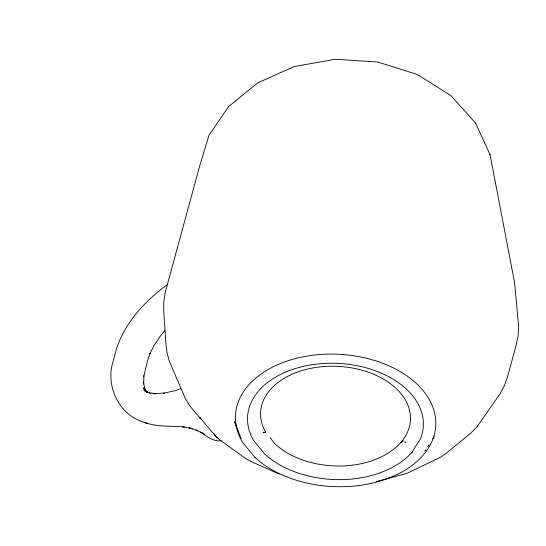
<?xml version="1.0" encoding="UTF-8"?>
<svg xmlns="http://www.w3.org/2000/svg" width="546" height="546" viewBox="0 0 546 546"><rect width="100%" height="100%" fill="white"/><g stroke="black" fill="none" stroke-linecap="round" stroke-linejoin="round"><path stroke-width="0.82" d="M143.905 375.464L143.68 384.063L143.373 381.64L145.086 390.076L144.001 387.244L146.198 391.414M143.775 376.426L147.379 361.234L150.041 353.269L149.788 353.91L154.238 345.161L160.176 336.309L164.79 330.76M411.841 452.45L420.427 438.861A88.022 58.094 2.9 0 0 330.296 363.261A88.022 58.094 2.9 0 0 253.665 440.513L264.387 453.678A88.022 58.094 2.9 0 0 411.841 452.45L412.783 451.651M427.743 446.744L429.129 444.601M432.821 438.875L434.213 436.725M425.539 450.416L426.023 450L424.74 451.071M167.724 284.357C145.448 300.484 125.409 321.963 116.571 348.464L111.643 366.946C107.453 389.353 120.216 414.585 142.41 421.71C155.733 427.204 170.311 425.839 184.309 426.938L182.869 426.808L192.253 428.637L189.039 427.798L197.802 430.712L196.082 430.002L204.211 434.029L200.689 432.07C206.661 436.493 213.397 441.816 221.369 440.731M265.615 432.125L263.22 432.78L265.615 432.125A75.027 49.816 2.9 0 1 340.745 366.53A75.027 49.816 2.9 0 1 401.03 442.226A75.027 49.816 2.9 0 1 274.679 443.509L270.017 437.653M180.624 388.759L176.01 390.451L163.268 393.304L164.366 393.086L153.167 393.686L155.91 393.809L146.533 392.281L148.102 392.635M376.228 481.524L406.913 473.375L440.458 457.234L446.157 453.296L470.672 433.19L476.672 427.327L499.938 393.966L504.313 385.831L507.405 377.306L516.147 345.222L518.106 335.845L518.7 326.501L514.537 282.378L490.062 154.73L475.566 123.027L450.955 95.639L417.253 74.474L377.757 61.991L335.531 59.261L294.383 66.482L257.562 82.958L228.528 106.654L208.954 135.347L199.379 167.083L165.322 292.062L163.875 301.03L163.698 310.312L165.868 343.448L166.953 352.382L169.308 361.22L185.387 398.669L189.817 405.91L200.819 418.966M200.177 418.018L199.979 417.69L215.547 436.199L220.796 440.642L246 458.742L251.017 461.513L279.34 474.126M144.356 422.399L145.966 422.897M146.362 423.02L147.966 423.512M402.095 442.765L400.962 442.308L402.846 440.67L403.883 441.216M150.628 393.523L143.939 390.404L147.284 392.294M218.571 438.329L215.547 436.199M404.907 441.857L405.924 442.581M148.294 392.861L143.393 388.213L145.83 391.161M215.322 435.339L213.452 433.108M475.566 123.027L475.791 123.512M489.817 154.197L490.062 154.73M241.216 438.677L234.582 421.751L236.234 426.064M255.03 457.493L242.724 442.608A100.273 66.216 2.9 0 1 341.12 354.409A100.273 66.216 2.9 0 1 423.798 454.402A100.273 66.216 2.9 0 1 255.03 457.493"/></g></svg>
